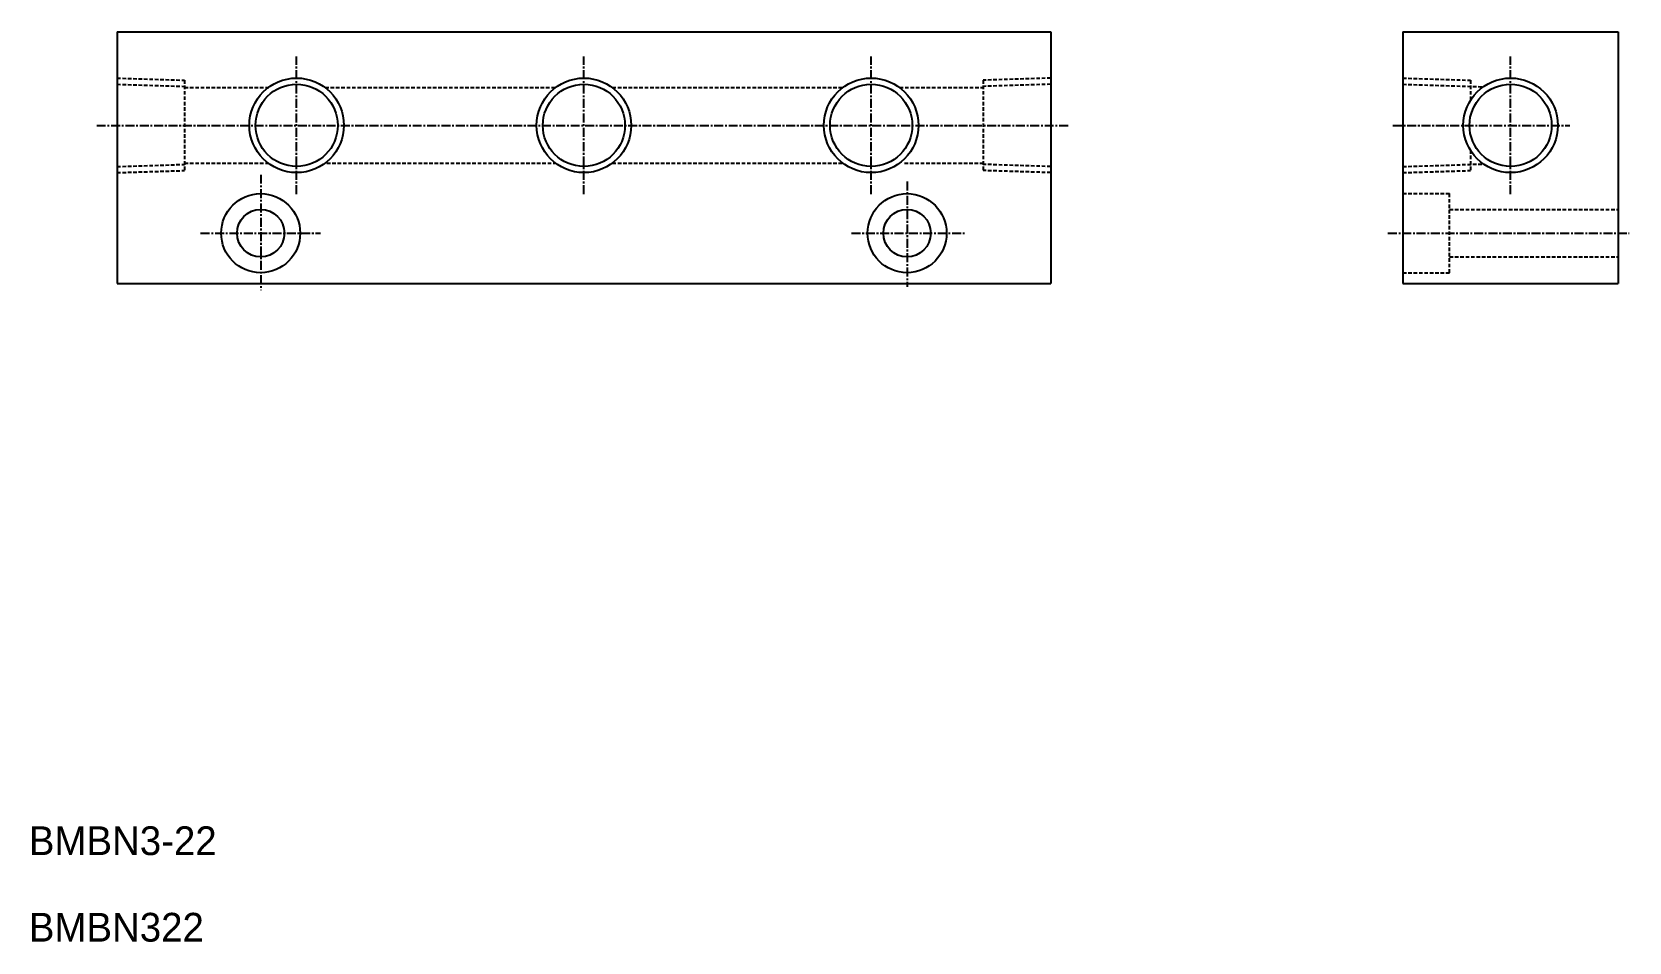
# Model space of a CAD drawing. Extents: x 1587 to 1810, y 4593 to 4719.
import ezdxf

# ---------------------------------------------------------------- set-up
doc = ezdxf.new("R2010")
doc.units = 0
doc.linetypes.add('CENTER', pattern=[2, 1.25, -0.25, 0.25, -0.25])
doc.linetypes.add('DASHED', pattern=[0.75, 0.5, -0.25])
doc.layers.get('0').update_dxf_attribs({"linetype": 'CONTINUOUS'})
doc.layers.add('CENTER', color=1, linetype='CENTER')

msp = doc.modelspace()

# ---------------------------------------------------------------- linework, layer by layer
at = {"color": 7, "linetype": 'CONTINUOUS'}
for p, q in [((1599.3, 4719.47), (1729.3, 4719.47)), ((1599.3, 4719.47), (1599.3, 4684.47)), ((1729.3, 4719.47), (1729.3, 4684.47)), ((1778.33, 4719.47), (1778.33, 4684.47)), ((1778.33, 4719.47), (1808.33, 4719.47)), ((1808.33, 4719.47), (1808.33, 4684.47)), ((1599.3, 4684.47), (1729.3, 4684.47)), ((1778.33, 4684.47), (1808.33, 4684.47))]:
    msp.add_line(p, q, dxfattribs=at)
at = {"color": 3, "linetype": 'DASHED'}
for p, q in [((1599.3, 4713.04), (1608.7, 4712.75)), ((1608.7, 4712.75), (1608.7, 4700.18)), ((1729.3, 4713.04), (1719.9, 4712.75)), ((1719.9, 4712.75), (1719.9, 4700.18)), ((1778.33, 4713.04), (1787.73, 4712.75)), ((1787.73, 4712.75), (1787.73, 4709.92)), ((1599.3, 4712.19), (1608.7, 4711.89)), ((1608.7, 4711.72), (1620.53, 4711.72)), ((1628.27, 4711.72), (1660.34, 4711.72)), ((1668.27, 4711.72), (1700.34, 4711.72)), ((1708.27, 4711.72), (1719.9, 4711.72)), ((1729.3, 4712.19), (1719.9, 4711.89)), ((1778.33, 4712.19), (1789.33, 4711.84)), ((1608.7, 4701.22), (1620.53, 4701.22)), ((1628.51, 4701.22), (1660.24, 4701.22)), ((1668.27, 4701.22), (1700.34, 4701.22)), ((1708.95, 4701.22), (1719.9, 4701.22)), ((1787.73, 4703.01), (1787.73, 4700.18)), ((1599.3, 4700.74), (1608.7, 4701.04)), ((1599.3, 4699.89), (1608.7, 4700.18)), ((1729.3, 4700.74), (1719.9, 4701.04)), ((1729.3, 4699.89), (1719.9, 4700.18)), ((1778.33, 4700.74), (1789.33, 4701.09)), ((1778.33, 4699.89), (1787.73, 4700.18)), ((1778.33, 4696.97), (1784.83, 4696.97)), ((1784.83, 4685.97), (1784.83, 4696.97)), ((1784.83, 4694.77), (1808.33, 4694.77)), ((1784.83, 4688.17), (1808.33, 4688.17)), ((1778.33, 4685.97), (1784.83, 4685.97))]:
    msp.add_line(p, q, dxfattribs=at)
for p, q in [((1778.33, 4710.72), (1778.33, 4710.72)), ((1778.33, 4701.97), (1778.33, 4701.97))]:
    msp.add_line(p, q)
at = {"color": 3, "linetype": 'CONTINUOUS'}
for centre in [(1624.3, 4706.47), (1664.3, 4706.47), (1704.3, 4706.47), (1793.33, 4706.47)]:
    msp.add_circle(centre, 6.58, dxfattribs=at)
at = {"color": 7, "linetype": 'CONTINUOUS'}
for centre, radius in [((1624.3, 4706.47), 5.72), ((1664.3, 4706.47), 5.72), ((1704.3, 4706.47), 5.72), ((1793.33, 4706.47), 5.72), ((1619.3, 4691.47), 5.5), ((1709.3, 4691.47), 5.5), ((1619.3, 4691.47), 3.3), ((1709.3, 4691.47), 3.3)]:
    msp.add_circle(centre, radius, dxfattribs=at)
at = {"layer": 'CENTER', "color": 1, "linetype": 'CENTER'}
for p, q in [((1624.3, 4696.89), (1624.3, 4716.04)), ((1664.3, 4696.89), (1664.3, 4716.04)), ((1704.3, 4696.89), (1704.3, 4716.04)), ((1793.33, 4696.89), (1793.33, 4716.04)), ((1596.46, 4706.47), (1731.78, 4706.47)), ((1776.93, 4706.47), (1801.6, 4706.47)), ((1619.3, 4699.61), (1619.3, 4683.52)), ((1709.3, 4698.68), (1709.3, 4683.99)), ((1610.94, 4691.47), (1627.64, 4691.47)), ((1701.56, 4691.47), (1717.33, 4691.47)), ((1776.25, 4691.47), (1809.83, 4691.47))]:
    msp.add_line(p, q, dxfattribs=at)

# ---------------------------------------------------------------- texts
at = {"color": 7, "linetype": 'CONTINUOUS'}
for s, p in [('BMBN3-22', (1587.01, 4604.94)), ('BMBN322', (1587.01, 4592.9))]:
    msp.add_text(s, height=4, dxfattribs=at).set_placement(p)

doc.saveas('drawing.dxf')
